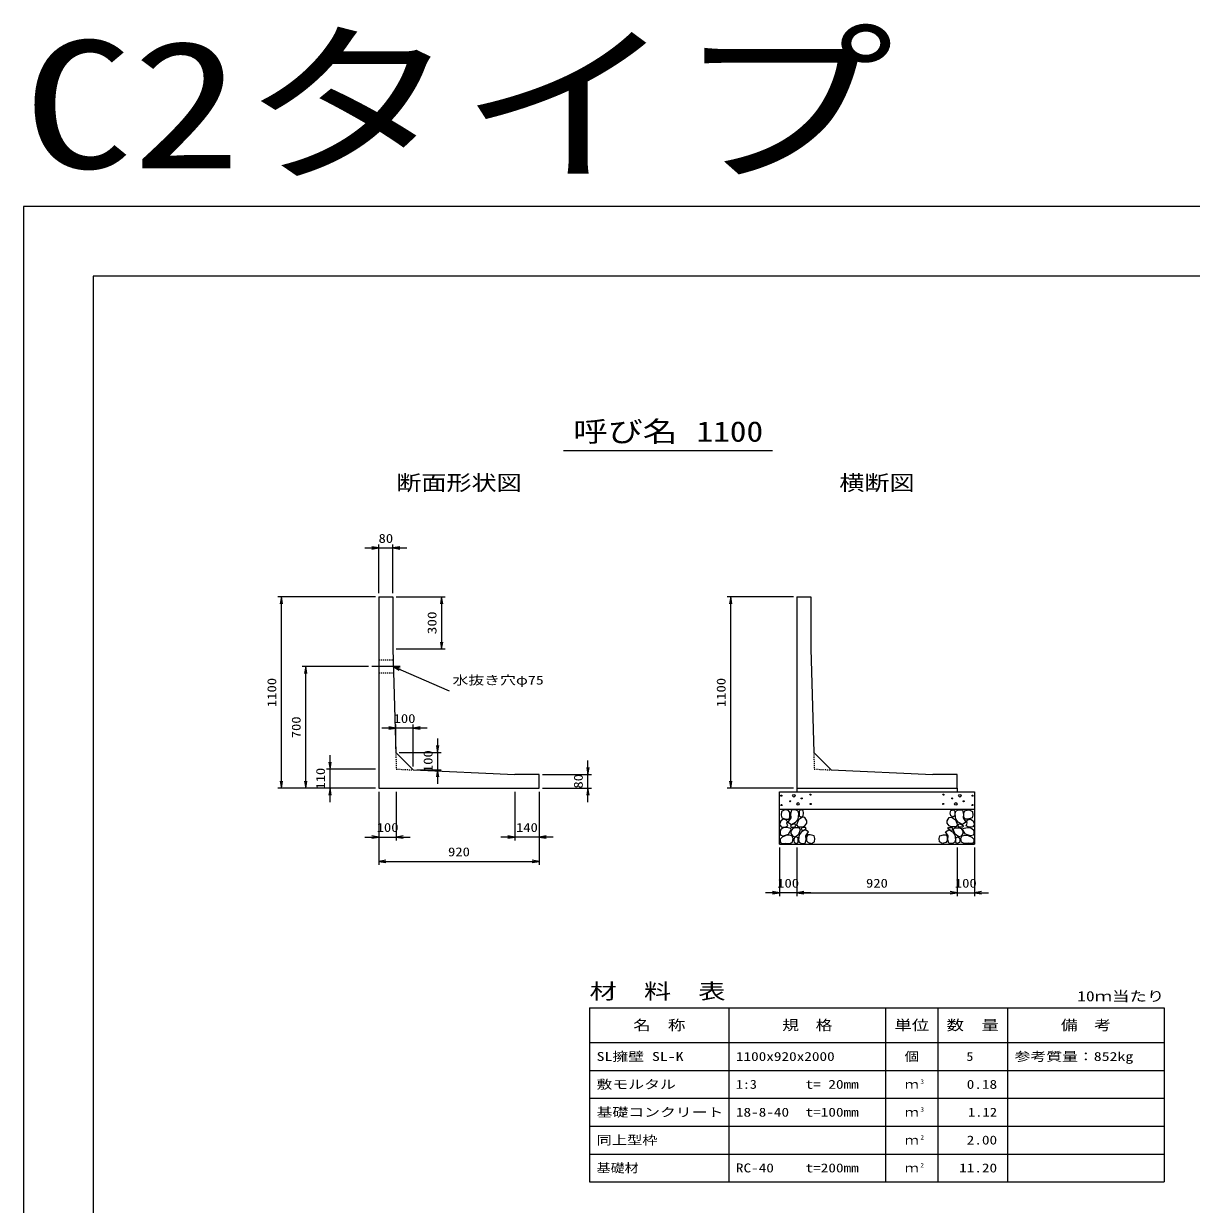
# Model space of a CAD drawing. Units: millimetres at full size. Extents: x 0 to 16820, y 0 to 12931.
# Drawn here: x 0 to 6706, y 6151 to 12931 of the extents above; entities that cross this region are included whole.
import ezdxf
from ezdxf.enums import TextEntityAlignment as Align

# ---------------------------------------------------------------- set-up
doc = ezdxf.new("R2010")
doc.units = ezdxf.units.MM
doc.linetypes.add('CHAIN', pattern=[18.5, 12, -1.5, 3.5, -1.5])
doc.linetypes.add('DASHED_SPACED', pattern=[12, 6, -6])
for name, color, linetype, lineweight in [('D-BMK', 2, 'CHAIN', 25), ('D-DCR-HCHn', 4, 'Continuous', 9), ('D-MTR-FRAM', 7, 'Continuous', 25), ('D-MTR-LINE', 7, 'Continuous', 25), ('D-STR-DIM', 7, 'Continuous', 25), ('D-STR-STRn', 1, 'Continuous', 25), ('D-STR-TXT', 7, 'Continuous', 25), ('D-TTL', 2, 'Continuous', 25), ('D-TTL-TXT', 7, 'Continuous', 25)]:
    doc.layers.add(name, color=color, linetype=linetype, lineweight=lineweight)
doc.layers.add('D-MTR', color=7, linetype='Continuous')
doc.layers.add('D-MTR-TXT', color=7, linetype='Continuous')
doc.styles.add('ＭＳ ゴシック', font='')
doc.styles.get('ＭＳ ゴシック').set_extended_font_data('MS Gothic')

# ---------------------------------------------------------------- blocks, each defined once
blk = doc.blocks.new('open_arrow')
at = {"color": 0, "linetype": 'Continuous', "lineweight": -2}
blk.add_lwpolyline([(7.5, 1.25), (0, 0), (7.5, -1.25)], dxfattribs=at)

msp = doc.modelspace()

# ---------------------------------------------------------------- linework, layer by layer
at = {"layer": 'D-BMK'}
msp.add_line((2162.899, 9240), (2000, 9240), dxfattribs=at)
at = {"layer": 'D-DCR-HCHn'}
for points in [[(4391.198, 8411.594), (4370.395, 8416.217), (4351.904, 8406.971), (4349.592, 8386.168), (4354.215, 8369.988), (4377.33, 8363.053), (4393.51, 8363.053), (4400.444, 8374.611), (4400.444, 8400.037)], [(4409.69, 8413.906), (4402.756, 8393.102), (4405.067, 8369.988), (4388.887, 8344.562), (4409.69, 8333.005), (4432.805, 8344.562), (4446.673, 8363.053), (4451.296, 8393.102), (4446.673, 8409.283), (4432.805, 8416.217)], [(4453.608, 8409.283), (4453.608, 8381.545), (4465.165, 8374.611), (4476.722, 8381.545), (4479.034, 8397.725), (4476.722, 8411.594), (4460.542, 8416.217)], [(5346.392, 8409.283), (5346.392, 8381.545), (5334.835, 8374.611), (5323.278, 8381.545), (5320.966, 8397.725), (5323.278, 8411.594), (5339.458, 8416.217)], [(5390.31, 8413.906), (5397.244, 8393.102), (5394.933, 8369.988), (5411.113, 8344.562), (5390.31, 8333.005), (5367.195, 8344.562), (5353.327, 8363.053), (5348.704, 8393.102), (5353.327, 8409.283), (5367.195, 8416.217)], [(5408.802, 8411.594), (5429.605, 8416.217), (5448.096, 8406.971), (5450.408, 8386.168), (5445.785, 8369.988), (5422.67, 8363.053), (5406.49, 8363.053), (5399.556, 8374.611), (5399.556, 8400.037)], [(4347.281, 8353.808), (4340.346, 8333.005), (4349.592, 8319.136), (4372.707, 8316.824), (4388.488, 8323.599), (4381.952, 8339.939), (4386.575, 8349.185), (4377.33, 8358.431), (4363.461, 8363.053)], [(4448.985, 8358.431), (4437.427, 8330.693), (4446.673, 8319.136), (4474.411, 8319.136), (4485.968, 8323.759), (4497.525, 8339.939), (4497.525, 8353.808), (4485.968, 8372.299), (4472.099, 8374.611)], [(5351.015, 8358.431), (5362.573, 8330.693), (5353.327, 8319.136), (5325.589, 8319.136), (5314.032, 8323.759), (5302.475, 8339.939), (5302.475, 8353.808), (5314.032, 8372.299), (5327.901, 8374.611)], [(5452.719, 8353.808), (5459.654, 8333.005), (5450.408, 8319.136), (5427.293, 8316.824), (5411.512, 8323.599), (5418.048, 8339.939), (5413.425, 8349.185), (5422.67, 8358.431), (5436.539, 8363.053)], [(4391.155, 8277.009), (4408.277, 8302.692), (4406.137, 8309.112), (4382.594, 8315.533), (4361.192, 8313.393), (4346.21, 8300.551), (4344.07, 8285.57), (4346.21, 8270.588), (4363.332, 8266.308)], [(4414.313, 8333.005), (4402.756, 8323.759), (4407.379, 8316.824), (4423.559, 8316.824), (4430.493, 8319.136), (4435.116, 8328.382), (4428.182, 8335.316)], [(4451.082, 8277.009), (4461.783, 8302.692), (4453.222, 8313.393), (4427.539, 8313.393), (4416.838, 8309.112), (4406.137, 8294.131), (4406.137, 8281.289), (4416.838, 8264.167), (4429.679, 8262.027)], [(4487.466, 8225.643), (4493.886, 8244.905), (4491.746, 8266.308), (4506.728, 8289.85), (4487.466, 8300.551), (4466.063, 8289.85), (4453.222, 8272.728), (4448.941, 8244.905), (4453.222, 8229.924), (4466.063, 8223.503)], [(4483.185, 8300.551), (4493.886, 8309.112), (4489.606, 8315.533), (4474.624, 8315.533), (4468.204, 8313.393), (4463.923, 8304.832), (4470.344, 8298.411)], [(4504.588, 8227.783), (4523.85, 8223.503), (4540.972, 8232.064), (4543.112, 8251.326), (4538.831, 8266.308), (4517.429, 8272.728), (4502.447, 8272.728), (4496.027, 8262.027), (4496.027, 8238.484)], [(5295.412, 8227.783), (5276.15, 8223.503), (5259.028, 8232.064), (5256.888, 8251.326), (5261.169, 8266.308), (5282.571, 8272.728), (5297.553, 8272.728), (5303.973, 8262.027), (5303.973, 8238.484)], [(5312.534, 8225.643), (5306.114, 8244.905), (5308.254, 8266.308), (5293.272, 8289.85), (5312.534, 8300.551), (5333.937, 8289.85), (5346.778, 8272.728), (5351.059, 8244.905), (5346.778, 8229.924), (5333.937, 8223.503)], [(5316.815, 8300.551), (5306.114, 8309.112), (5310.394, 8315.533), (5325.376, 8315.533), (5331.796, 8313.393), (5336.077, 8304.832), (5329.656, 8298.411)], [(5348.918, 8277.009), (5338.217, 8302.692), (5346.778, 8313.393), (5372.461, 8313.393), (5383.162, 8309.112), (5393.863, 8294.131), (5393.863, 8281.289), (5383.162, 8264.167), (5370.321, 8262.027)], [(5385.687, 8333.005), (5397.244, 8323.759), (5392.621, 8316.824), (5376.441, 8316.824), (5369.507, 8319.136), (5364.884, 8328.382), (5371.818, 8335.316)], [(5408.845, 8277.009), (5391.723, 8302.692), (5393.863, 8309.112), (5417.406, 8315.533), (5438.808, 8313.393), (5453.79, 8300.551), (5455.93, 8285.57), (5453.79, 8270.588), (5436.668, 8266.308)], [(4399.716, 8223.503), (4414.698, 8229.924), (4418.978, 8251.326), (4410.417, 8266.308), (4395.435, 8270.588), (4376.173, 8268.448), (4354.771, 8259.887), (4344.07, 8247.045), (4344.07, 8232.064), (4350.49, 8223.503), (4376.173, 8225.643)], [(4446.801, 8229.924), (4446.801, 8255.606), (4436.1, 8262.027), (4425.399, 8255.606), (4423.259, 8240.625), (4425.399, 8227.783), (4440.381, 8223.503)], [(5353.199, 8229.924), (5353.199, 8255.606), (5363.9, 8262.027), (5374.601, 8255.606), (5376.741, 8240.625), (5374.601, 8227.783), (5359.619, 8223.503)], [(5400.284, 8223.503), (5385.302, 8229.924), (5381.022, 8251.326), (5389.583, 8266.308), (5404.565, 8270.588), (5423.827, 8268.448), (5445.229, 8259.887), (5455.93, 8247.045), (5455.93, 8232.064), (5449.51, 8223.503), (5423.827, 8225.643)]]:
    msp.add_lwpolyline(points, close=True, dxfattribs=at)
for centre, radius in [((4350.727, 8497.43), 3), ((4423.336, 8497.43), 7.5), ((4467.708, 8481.639), 3), ((4518.131, 8503.481), 3), ((5281.869, 8503.481), 3), ((5332.292, 8481.639), 3), ((5376.664, 8497.43), 7.5), ((5449.273, 8497.43), 3), ((4351.869, 8443.919), 3), ((4402.292, 8465.761), 3), ((4446.664, 8449.97), 7.5), ((4519.273, 8449.97), 3), ((5280.727, 8449.97), 3), ((5353.336, 8449.97), 7.5), ((5397.708, 8465.761), 3), ((5448.131, 8443.919), 3)]:
    msp.add_circle(centre, radius, dxfattribs=at)
at = {"layer": 'D-MTR-FRAM'}
for p, q in [((3250, 7280), (6550, 7280)), ((3250, 7280), (3250, 6280)), ((6550, 7280), (6550, 6280)), ((3250, 6280), (6550, 6280))]:
    msp.add_line(p, q, dxfattribs=at)
at = {"layer": 'D-MTR-LINE'}
for p, q in [((4050, 7280), (4050, 6280)), ((4950, 7280), (4950, 6280)), ((5250, 7280), (5250, 6280)), ((5650, 7280), (5650, 6280)), ((3250, 7080), (6550, 7080)), ((3250, 6920), (6550, 6920)), ((3250, 6760), (6550, 6760)), ((3250, 6600), (6550, 6600)), ((3250, 6440), (6550, 6440))]:
    msp.add_line(p, q, dxfattribs=at)
at = {"layer": 'D-STR-DIM'}
for p, q in [((1960, 9920), (2200, 9920)), ((2040, 9660), (2040, 9940)), ((2120, 9660), (2120, 9940)), ((2020, 9640), (1460, 9640)), ((1480, 8540), (1480, 9640)), ((2140, 9640), (2420, 9640)), ((2400, 9640), (2400, 9340)), ((4420, 9640), (4040, 9640)), ((4060, 8540), (4060, 9640)), ((2140, 9340), (2420, 9340)), ((1980, 9240), (1600, 9240)), ((1620, 8540), (1620, 9240)), ((2317.226, 8885.711), (2057.226, 8885.711)), ((2137.226, 8765.711), (2137.226, 8905.711)), ((2237.226, 8665.711), (2237.226, 8905.711)), ((2377.226, 8825.711), (2377.226, 8565.711)), ((1760, 8460), (1760, 8730)), ((2157.226, 8745.711), (2397.226, 8745.711)), ((3240, 8460), (3240, 8700)), ((2020, 8650), (1740, 8650)), ((2257.226, 8645.711), (2397.226, 8645.711)), ((2980, 8620), (3260, 8620)), ((2020, 8540), (1460, 8540)), ((2020, 8540), (1600, 8540)), ((2020, 8540), (1740, 8540)), ((2040, 8520), (2040, 8240)), ((2040, 8520), (2040, 8100)), ((2140, 8520), (2140, 8240)), ((2820, 8520), (2820, 8240)), ((2960, 8520), (2960, 8100)), ((2960, 8520), (2960, 8240)), ((2980, 8540), (3260, 8540)), ((4420, 8540), (4040, 8540)), ((1960, 8260), (2220, 8260)), ((3040, 8260), (2740, 8260)), ((4340, 8200), (4340, 7920)), ((4440, 8200), (4440, 7920)), ((4440, 8200), (4440, 7920)), ((5360, 8200), (5360, 7920)), ((5360, 8200), (5360, 7920)), ((5460, 8200), (5460, 7920)), ((2040, 8120), (2960, 8120)), ((4520, 7940), (4260, 7940)), ((4440, 7940), (5360, 7940)), ((5280, 7940), (5540, 7940))]:
    msp.add_line(p, q, dxfattribs=at)
at = {"layer": 'D-STR-STRn'}
for p, q in [((2040, 9640), (2120, 9640)), ((2040, 9640), (2040, 8540)), ((2120, 9640), (2120, 9340)), ((4440, 9640), (4520, 9640)), ((4440, 9640), (4440, 8540)), ((4520, 9640), (4520, 9340)), ((2120, 9340), (2137.226, 8745.711)), ((4520, 9340), (4537.226, 8745.711)), ((2237.226, 8645.711), (2137.226, 8745.711)), ((4637.226, 8645.711), (4537.226, 8745.711)), ((2237.226, 8645.711), (2820, 8620)), ((2960, 8620), (2820, 8620)), ((2960, 8540), (2960, 8620)), ((4637.226, 8645.711), (5220, 8620)), ((5360, 8620), (5220, 8620)), ((5360, 8540), (5360, 8620)), ((2040, 8540), (2960, 8540)), ((4340, 8220), (4340, 8520)), ((4340, 8520), (5460, 8520)), ((4440, 8540), (5360, 8540)), ((4440, 8540), (4440, 8520)), ((5360, 8540), (5360, 8520)), ((5460, 8520), (5460, 8220)), ((4340, 8420), (5460, 8420)), ((4340, 8220), (5460, 8220))]:
    msp.add_line(p, q, dxfattribs=at)
at = {"layer": 'D-STR-STRn', "linetype": 'DASHED_SPACED'}
for p, q in [((2040, 9277.5), (2121.812, 9277.5)), ((2040, 9202.5), (2123.986, 9202.5))]:
    msp.add_line(p, q, dxfattribs=at)
at = {"layer": 'D-STR-STRn', "color": 2, "linetype": 'DASHED_SPACED'}
for p, q in [((2137.226, 8745.711), (2140, 8650)), ((4537.226, 8745.711), (4540, 8650)), ((2140, 8650), (2237.226, 8645.711)), ((4540, 8650), (4637.226, 8645.711))]:
    msp.add_line(p, q, dxfattribs=at)
at = {"layer": 'D-STR-TXT'}
msp.add_line((2122.899, 9240), (2442.899, 9100), dxfattribs=at)
at = {"layer": 'D-TTL'}
for points in [[(0, 0), (16820, 0), (16820, 11880), (0, 11880)], [(400, 400), (16420, 400), (16420, 11480), (400, 11480)]]:
    msp.add_lwpolyline(points, close=True, dxfattribs=at)
at = {"layer": 'D-TTL-TXT'}
msp.add_line((3100, 10480), (4300, 10480), dxfattribs=at)

# ---------------------------------------------------------------- block references
at = {"layer": 'D-STR-DIM', "xscale": 5.33, "yscale": 5.33}
for p, rotation in [((2040, 9920), 180), ((1480, 9640), 270), ((2400, 9640), 270), ((4060, 9640), 270), ((2400, 9340), 90), ((1620, 9240), 270), ((2137.226, 8885.711), 180), ((2377.226, 8745.711), 90), ((1760, 8650), 90), ((2377.226, 8645.711), 270), ((3240, 8620), 90), ((1480, 8540), 90), ((1620, 8540), 90), ((4060, 8540), 90), ((1760, 8540), 270), ((3240, 8540), 270), ((2040, 8260), 180), ((2820, 8260), 180), ((2960, 8120), 180), ((4340, 7940), 180), ((5360, 7940), 180), ((5360, 7940), 180)]:
    msp.add_blockref('open_arrow', p, dxfattribs=dict(at, rotation=rotation))
for p in [(2120, 9920), (2237.226, 8885.711), (2140, 8260), (2960, 8260), (2040, 8120), (4440, 7940), (4440, 7940), (5460, 7940)]:
    msp.add_blockref('open_arrow', p, dxfattribs=at)
at = {"layer": 'D-STR-TXT', "xscale": 5.33, "yscale": 5.33, "rotation": 336.4}
msp.add_blockref('open_arrow', (2122.899, 9240), dxfattribs=at)

# ---------------------------------------------------------------- texts
at = {"layer": 'D-MTR', "style": 'ＭＳ ゴシック', "width": 1.3}
msp.add_text('材\u3000料\u3000表', height=87.98, dxfattribs=at).set_placement((3250, 7304), align=Align.BOTTOM_LEFT)
at = {"layer": 'D-MTR', "style": 'ＭＳ ゴシック', "width": 1.25}
msp.add_text('10ｍ当たり', height=58.65, dxfattribs=at).set_placement((6550, 7299.333), align=Align.BOTTOM_RIGHT)
at = {"layer": 'D-MTR-TXT', "style": 'ＭＳ ゴシック'}
for s, height, width, p in [('名\u3000称', 58.65, 1.25, (3650, 7180)), ('規\u3000格', 58.65, 1.2, (4500, 7180)), ('単位', 58.65, 1.25, (5100, 7180)), ('数\u3000量', 58.65, 1.25, (5450, 7180)), ('備\u3000考', 58.65, 1.2, (6100, 7180)), ('個', 51.32, 1.2, (5100, 7000)), ('ｍ', 51.32, 1.15, (5100, 6840)), ('ｍ', 51.32, 1.15, (5100, 6680)), ('ｍ', 51.32, 1.15, (5100, 6520)), ('ｍ', 51.32, 1.15, (5100, 6360))]:
    msp.add_text(s, height=height, dxfattribs=dict(at, width=width)).set_placement(p, align=Align.MIDDLE_CENTER)
for s, width, p in [('SL擁壁 SL-K', 1.3, (3290, 7000)), ('1100x920x2000', 1.25, (4090, 7000)), ('参考質量：852kg', 1.3, (5690, 7000)), ('敷モルタル', 1.3, (3290, 6840)), ('1:3', 1.15, (4090, 6840)), ('t= 20mm', 1.25, (4490, 6840)), ('基礎コンクリート', 1.3, (3290, 6680)), ('18-8-40', 1.25, (4090, 6680)), ('t=100mm', 1.25, (4490, 6680)), ('同上型枠', 1.25, (3290, 6520)), ('基礎材', 1.15, (3290, 6360)), ('RC-40', 1.25, (4090, 6360)), ('t=200mm', 1.25, (4490, 6360))]:
    msp.add_text(s, height=51.32, dxfattribs=dict(at, width=width)).set_placement(p, align=Align.MIDDLE_LEFT)
for s, width, p in [('5', 1.15, (5453.553, 7000)), ('0.18', 1.25, (5590, 6840)), ('1.12', 1.2, (5590, 6680)), ('2.00', 1.25, (5590, 6520)), ('11.20', 1.25, (5590, 6360))]:
    msp.add_text(s, height=51.32, dxfattribs=dict(at, width=width)).set_placement(p, align=Align.MIDDLE_RIGHT)
at = {"layer": 'D-MTR-TXT', "style": 'ＭＳ ゴシック', "width": 1.15}
for s, p in [('3', (5150, 6835.333)), ('3', (5150, 6675.333)), ('2', (5150, 6515.333)), ('2', (5150, 6355.333))]:
    msp.add_text(s, height=25.66, dxfattribs=at).set_placement(p, align=Align.BOTTOM_LEFT)
at = {"layer": 'D-STR-DIM', "style": 'ＭＳ ゴシック', "width": 1.2}
for s, p in [('80', (2080, 9975)), ('100', (2187.226, 8940.711)), ('100', (2090, 8315)), ('140', (2890, 8315)), ('920', (2500, 8175)), ('100', (4390, 7995)), ('920', (4900, 7995)), ('100', (5410, 7995))]:
    msp.add_text(s, height=51.32, dxfattribs=at).set_placement(p, align=Align.MIDDLE_CENTER)
at = {"layer": 'D-STR-DIM', "style": 'ＭＳ ゴシック'}
for s, width, p in [('300', 1.25, (2345, 9490)), ('1100', 1.2, (1425, 9090)), ('1100', 1.2, (4005, 9090)), ('700', 1.2, (1565, 8890)), ('100', 1.2, (2322.226, 8695.711)), ('110', 1.2, (1705, 8595)), ('80', 1.2, (3185, 8580))]:
    msp.add_text(s, height=51.32, rotation=90, dxfattribs=dict(at, width=width)).set_placement(p, align=Align.MIDDLE_CENTER)
at = {"layer": 'D-STR-TXT', "style": 'ＭＳ ゴシック', "width": 1.3}
msp.add_text('水抜き穴φ75', height=51.32, dxfattribs=at).set_placement((2462.899, 9120), align=Align.BOTTOM_LEFT)
at = {"layer": 'D-TTL-TXT', "style": 'ＭＳ ゴシック', "width": 1.25}
msp.add_text('C2タイプ', height=733.1, dxfattribs=at).set_placement((0, 11880), align=Align.BOTTOM_LEFT)
at = {"layer": 'D-TTL-TXT', "style": 'ＭＳ ゴシック'}
for s, height, width, p in [('呼び名', 117.3, 1.25, (3455, 10495)), ('1100', 117.3, 1.2, (4055, 10495)), ('断面形状図', 87.98, 1.2, (2500, 10224)), ('横断図', 87.98, 1.2, (4900, 10224))]:
    msp.add_text(s, height=height, dxfattribs=dict(at, width=width)).set_placement(p, align=Align.BOTTOM_CENTER)

doc.saveas('drawing.dxf')
